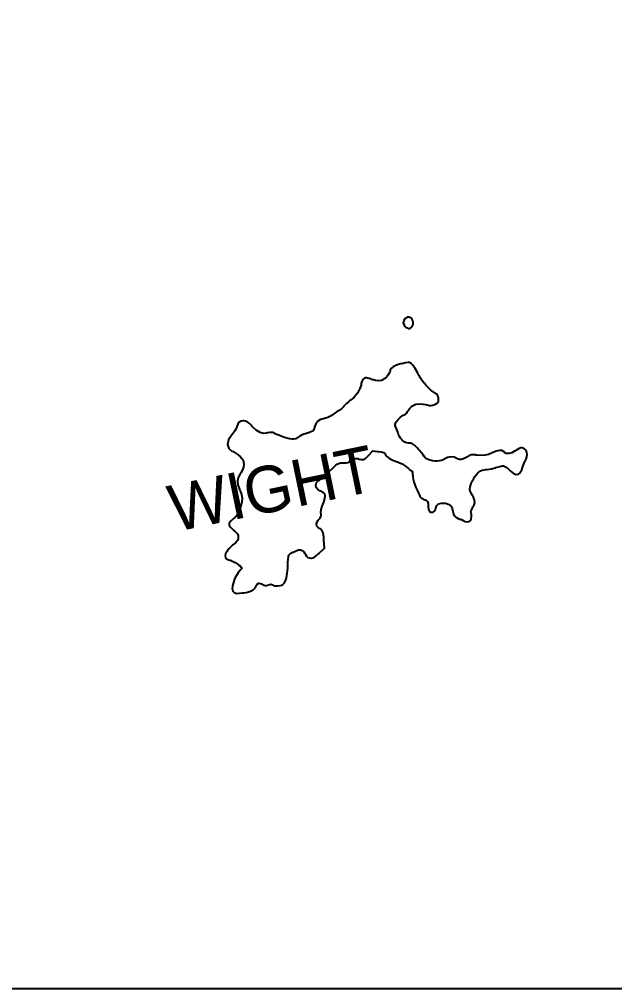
# Model space of a CAD drawing. Extents: x 0 to 24000, y 0 to 24000.
# Drawn here: x 14907 to 17609, y 0 to 4404 of the extents above; entities that cross this region are included whole.
import ezdxf

# ---------------------------------------------------------------- set-up
doc = ezdxf.new("R2010")
doc.units = 0
for name, color, linetype in [('01A-WaterbodyTidal', 7, 'Continuous'), ('01B-LandmassTidal', 7, 'Continuous'), ('xx-NamesAreaXXX', 7, 'Continuous')]:
    doc.layers.add(name, color=color, linetype=linetype)

msp = doc.modelspace()

# ---------------------------------------------------------------- linework, layer by layer
at = {"layer": '01A-WaterbodyTidal'}
msp.add_lwpolyline([(0, 0), (24000, 0), (24000, 24000), (0, 24000)], close=True, dxfattribs=at)
at = {"layer": '01B-LandmassTidal'}
for points in [[(16659.3, 3045.3), (16657, 3043.5), (16652, 3036.2), (16650.1, 3025.6), (16653.4, 3015), (16659.5, 3007.5), (16662, 3005.7), (16663.5, 3004.6), (16667.9, 3001.8), (16672.7, 3000), (16677.2, 3000.1), (16681.2, 3001.6), (16682.4, 3002.2), (16684.6, 3003.1), (16690.3, 3008.2), (16694.8, 3017), (16695.6, 3027.3), (16693.5, 3035.2), (16692.2, 3037.4), (16690.8, 3039.8), (16685.3, 3046.2), (16677.2, 3050.5), (16668.4, 3050.3), (16661.3, 3046.9)], [(16638.1, 2838.3), (16633.4, 2837.1), (16619.6, 2832.3), (16604.5, 2825), (16594.4, 2817.2), (16590.7, 2811.6), (16590.7, 2809.7), (16590.7, 2807.4), (16588.3, 2800.5), (16582, 2789.4), (16573.3, 2778.6), (16566.3, 2771.9), (16563.6, 2770.1), (16560.9, 2768.2), (16551.8, 2763.7), (16539.1, 2761.6), (16523.3, 2763.7), (16507.6, 2768.3), (16502.5, 2770.1), (16500.3, 2770.8), (16489.6, 2773.9), (16482.8, 2775.6), (16480.5, 2775.6), (16478.8, 2775.6), (16473.5, 2773.3), (16467.1, 2767.2), (16462, 2758.2), (16459.4, 2750.1), (16459, 2747.3), (16458.1, 2742.1), (16452.8, 2726.7), (16441.7, 2706), (16427.1, 2687.5), (16414.9, 2676.3), (16410.4, 2673.2), (16408, 2671.6), (16401.4, 2666.6), (16392.9, 2659.4), (16385.7, 2652.6), (16382, 2648.5), (16380.9, 2647), (16380.1, 2645.5), (16376.9, 2641.6), (16371.1, 2635.9), (16364.4, 2630.5), (16359.2, 2627.1), (16357.4, 2626.2), (16355.5, 2625.2), (16350, 2621.9), (16341.5, 2616.4), (16332.9, 2610.5), (16327.2, 2606.4), (16325.3, 2605), (16322.5, 2602.9), (16308, 2594.8), (16292.7, 2590.1), (16289.6, 2589.8), (16285.7, 2589.2), (16274.1, 2585.7), (16262.2, 2578), (16253.4, 2566.7), (16248.6, 2555.3), (16247.7, 2551.3), (16247.3, 2549.8), (16246, 2545.3), (16244.2, 2540.6), (16242, 2536.8), (16238.8, 2533.7), (16234.2, 2531.1), (16228, 2528.5), (16219.5, 2525.6), (16211.2, 2523.1), (16208.4, 2522.3), (16205.9, 2521.6), (16198.5, 2518.8), (16188.7, 2514.5), (16180.3, 2510), (16175.7, 2507), (16174.4, 2505.8), (16172.7, 2504.3), (16162.9, 2498.8), (16152.4, 2496.4), (16148.9, 2496.4), (16145.1, 2496.4), (16133.2, 2498.6), (16111.3, 2504.6), (16087.4, 2513.1), (16071, 2520), (16065.8, 2522.7), (16063.9, 2523.7), (16058.1, 2526.3), (16051.4, 2527.7), (16043.8, 2527.1), (16035.8, 2525.3), (16033.2, 2524.7), (16029, 2523.6), (16015.9, 2522.6), (15999.9, 2526.4), (15982.9, 2537.4), (15967.1, 2551.5), (15962.3, 2556.4), (15959.2, 2559.6), (15950, 2568.6), (15941.1, 2575.6), (15933.4, 2578.8), (15926.8, 2579.6), (15924.6, 2579.6), (15921.8, 2579.6), (15913.4, 2578.2), (15904.9, 2573.4), (15898.4, 2564.3), (15894, 2553.8), (15892.9, 2550.2), (15892.2, 2548.3), (15889.7, 2542.8), (15885, 2534.2), (15879.2, 2525.6), (15874.8, 2519.8), (15873.3, 2518), (15868.4, 2512.5), (15856.5, 2493.7), (15851.6, 2472.5), (15858.4, 2454.6), (15872, 2442.7), (15877.2, 2440), (15882, 2437.5), (15895.8, 2429.2), (15909.7, 2418.3), (15919, 2407), (15923.4, 2398.1), (15924.2, 2394.9), (15925.1, 2391.8), (15926.6, 2382), (15925.4, 2370.1), (15920.1, 2356.9), (15912.8, 2344.1), (15910.1, 2340), (15907.4, 2335.8), (15900.7, 2322.2), (15897.1, 2305.8), (15899.2, 2288.4), (15904.7, 2272.6), (15907, 2267.5), (15909.3, 2262.2), (15915.5, 2245.9), (15918.7, 2228.3), (15917, 2210.1), (15912.4, 2192.5), (15910.5, 2186.7), (15909.2, 2182.6), (15904.6, 2170.4), (15899, 2158.3), (15892.8, 2149), (15887.4, 2143), (15885.4, 2141.3), (15883.9, 2139.9), (15879.3, 2135.8), (15873.4, 2130.3), (15868.3, 2125.6), (15865.5, 2122.9), (15864.7, 2122.1), (15862.9, 2120.4), (15858.9, 2114.4), (15859.1, 2106.2), (15865.7, 2096.4), (15875.6, 2086.7), (15879.1, 2083.6), (15882, 2081.2), (15890.4, 2073.5), (15897, 2066), (15900, 2059.2), (15900.7, 2053.1), (15900.7, 2051.1), (15900.7, 2049), (15899.9, 2042.7), (15896.7, 2035.7), (15889.6, 2027.8), (15880.3, 2019.6), (15877.2, 2017), (15874.8, 2015.1), (15868, 2009.1), (15860.6, 2002), (15855.5, 1996.3), (15853.7, 1993.9), (15853.7, 1993.1), (15853.7, 1991.9), (15851.9, 1988.5), (15848.6, 1984.4), (15847.8, 1983.7), (15846.4, 1982.5), (15843.7, 1977.2), (15842.1, 1968.3), (15843.1, 1959.5), (15845.6, 1954.5), (15847, 1953.5), (15847.6, 1952.9), (15853.6, 1949.9), (15861.5, 1947.2), (15863.1, 1946.8), (15864.9, 1946.4), (15870, 1944.5), (15878.2, 1940.6), (15887, 1935.7), (15895.7, 1930.2), (15903.8, 1924.5), (15910.3, 1919.2), (15914.8, 1914.5), (15916.4, 1912), (15916.4, 1911.1), (15916.4, 1909.3), (15912.8, 1903.7), (15905.6, 1895.2), (15903.8, 1893.5), (15900, 1889.8), (15884.8, 1865.6), (15875.6, 1835.8), (15874.8, 1829.2), (15874.5, 1826.6), (15873.9, 1818.5), (15874.4, 1811.4), (15876.5, 1806.3), (15879.6, 1802.8), (15880.7, 1801.8), (15882, 1800.6), (15886.2, 1797.7), (15893.1, 1795.9), (15904.3, 1796.3), (15918.3, 1798), (15923.1, 1798.6), (15926.4, 1799.1), (15936.2, 1800.6), (15947, 1802.8), (15955.9, 1805.3), (15963.1, 1808.3), (15969, 1812), (15973.8, 1816.6), (15977.8, 1822.1), (15980.6, 1827.1), (15981.5, 1828.8), (15982.6, 1831.2), (15987.2, 1837.8), (15993.9, 1841.9), (16002.3, 1841.2), (16010.4, 1837.5), (16012.8, 1835.9), (16014.2, 1835), (16018.5, 1832.7), (16023.6, 1831.4), (16029.1, 1832), (16034.5, 1833.6), (16036.4, 1834.3), (16038.1, 1835), (16043.6, 1836.7), (16049.1, 1837.3), (16053.8, 1836.2), (16057.5, 1834.3), (16058.7, 1833.5), (16060.6, 1832.3), (16067.5, 1830.3), (16078.7, 1829.5), (16090.5, 1831.1), (16098.6, 1833.7), (16101, 1835.1), (16103.9, 1836.6), (16110.7, 1844.4), (16117.9, 1861.2), (16122.9, 1885.6), (16125.4, 1909.8), (16125.7, 1917.8), (16125.9, 1922.2), (16126.5, 1935.5), (16127.6, 1950.9), (16128.8, 1962.4), (16129.6, 1967.5), (16130, 1968.4), (16130.6, 1969.9), (16135.4, 1974), (16146.3, 1981.1), (16160, 1988.1), (16170.4, 1992.4), (16174, 1993.5), (16176, 1994), (16182.7, 1994), (16190.9, 1991), (16198.4, 1984.5), (16203.6, 1977.3), (16204.9, 1974.6), (16206.2, 1972.2), (16210.5, 1965.2), (16216, 1959.6), (16222.8, 1956.9), (16230, 1956.2), (16232.4, 1956.2), (16234.1, 1956.2), (16239.4, 1957.3), (16246.9, 1961), (16256.2, 1968.1), (16265.5, 1976.5), (16268.4, 1979.3), (16292.7, 2002.1), (16290, 2039), (16289.8, 2042.2), (16288.9, 2051.7), (16287.6, 2062.1), (16285.8, 2070.4), (16283.4, 2077), (16280.2, 2082.5), (16275.9, 2087.1), (16270.3, 2091.3), (16265.1, 2094.4), (16263.3, 2095.4), (16261.5, 2096.5), (16257.1, 2101.9), (16255.6, 2110.6), (16258.6, 2120.8), (16263.9, 2129.1), (16266.1, 2131.5), (16267.7, 2133.1), (16272.2, 2138.4), (16275.6, 2144.6), (16276.8, 2151.5), (16276.5, 2158.5), (16276.3, 2160.9), (16275.9, 2163.9), (16276.7, 2177.8), (16281.4, 2192.1), (16282.9, 2195.4), (16284.8, 2199.1), (16289.3, 2211), (16293.5, 2226.9), (16295, 2240.3), (16294.6, 2247), (16293.5, 2248.7), (16293.1, 2249.4), (16286.9, 2254.1), (16277.3, 2259.5), (16275.1, 2260.4), (16271.7, 2262.1), (16262.4, 2268.4), (16254.9, 2277.3), (16252.7, 2287.1), (16254.6, 2295.3), (16255.9, 2297.7), (16256.5, 2299.2), (16262, 2306), (16268.1, 2310.6), (16269.2, 2311), (16270.9, 2311.5), (16275.9, 2314.8), (16288, 2324.9), (16309, 2344.5), (16333.9, 2368.5), (16342.1, 2376.5), (16343.9, 2378.2), (16349.5, 2382.8), (16356.6, 2386.6), (16365.7, 2388.4), (16375.7, 2389), (16379, 2389), (16381.8, 2389.2), (16390.6, 2389.8), (16398.6, 2391.1), (16403.8, 2393.1), (16406.3, 2395.2), (16406.8, 2396.1), (16407.9, 2398.1), (16413.7, 2402.6), (16424.4, 2407.2), (16436.3, 2408.9), (16444.7, 2408.1), (16447.2, 2407.1), (16450.2, 2406), (16459.5, 2403.7), (16469.8, 2404.8), (16480.1, 2411), (16489.7, 2420), (16492.7, 2423.1), (16511.9, 2443.5), (16533.4, 2440.8), (16537.7, 2440.3), (16550.2, 2438.5), (16560.5, 2435.7), (16566.3, 2431.9), (16568.6, 2427.8), (16569.1, 2426.3), (16569.9, 2424), (16575.1, 2418.1), (16586.9, 2409.4), (16603.3, 2401), (16618.2, 2395.3), (16623.2, 2393.7), (16627, 2392.7), (16645.1, 2384.4), (16662.3, 2372.4), (16665.6, 2369.4), (16667.5, 2367.7), (16673.3, 2362.8), (16680.1, 2357.3), (16685.4, 2353.6), (16687.6, 2352.2), (16688.3, 2352.2), (16688.7, 2352.2), (16689.8, 2350.3), (16691.3, 2345), (16692.5, 2337.3), (16693.2, 2330.2), (16693.4, 2327.9), (16693.6, 2324.6), (16694.9, 2315), (16697.9, 2302.1), (16702.5, 2288.7), (16707.3, 2277.4), (16709.1, 2273.8), (16710.5, 2270.8), (16714.8, 2261.8), (16719.8, 2251), (16723.5, 2242.4), (16725.2, 2238.3), (16725.6, 2237.3), (16725.8, 2236.3), (16731.5, 2230.5), (16740.4, 2224.9), (16742.4, 2224), (16745.3, 2222.9), (16753.6, 2218.8), (16759.8, 2213.1), (16762.6, 2204.6), (16763.2, 2194.4), (16763.2, 2191), (16763.2, 2187.6), (16764.6, 2177.2), (16768.7, 2168.4), (16775.7, 2164.8), (16783.2, 2165.5), (16785.5, 2166.4), (16787.1, 2166.9), (16793.3, 2171.3), (16797, 2177.5), (16797.3, 2178.9), (16797.8, 2182.6), (16801.5, 2193.6), (16809.4, 2202.5), (16821.6, 2206.4), (16834.6, 2206.2), (16838.8, 2205.6), (16841.9, 2205.1), (16851, 2202.7), (16860.8, 2198.4), (16867.4, 2192.9), (16870.3, 2188.4), (16870.6, 2186.7), (16871.5, 2182.1), (16874.5, 2168.3), (16878.2, 2156.5), (16882.8, 2148.8), (16887.7, 2143.9), (16889.4, 2142.4), (16891, 2141.1), (16899.5, 2135.5), (16905.7, 2132.6), (16907.8, 2132.6), (16909.6, 2132.6), (16914.8, 2130.9), (16921.2, 2127.6), (16922.3, 2126.8), (16924.2, 2125.4), (16930.6, 2122.7), (16939.9, 2121.3), (16948.6, 2122.5), (16953.7, 2125), (16954.9, 2126.4), (16956.1, 2127.9), (16958.1, 2133.9), (16959.8, 2144.7), (16959.7, 2155.7), (16958.6, 2161.9), (16957.6, 2163.6), (16957.2, 2164.2), (16957.3, 2166.7), (16958.5, 2171.8), (16961, 2178.3), (16963.7, 2183.8), (16964.7, 2185.6), (16966.5, 2188.7), (16971.5, 2198.7), (16974.3, 2209.6), (16973.4, 2219.9), (16970.3, 2228.4), (16969, 2231), (16968.2, 2232.6), (16963, 2242.7), (16957.7, 2252.9), (16956.8, 2254.6), (16955.3, 2257.4), (16952.6, 2266.8), (16953, 2280.1), (16958.1, 2295.7), (16965.5, 2310.3), (16968.2, 2314.9), (16970, 2318), (16975.4, 2326.9), (16981.9, 2336.4), (16987.9, 2343.7), (16994.1, 2349.1), (17000.8, 2352.9), (17008.3, 2355.5), (17017.3, 2357.3), (17025.5, 2358.2), (17028.2, 2358.5), (17031.1, 2358.7), (17039.7, 2359.8), (17051.2, 2361.8), (17061.2, 2364.2), (17066.7, 2365.9), (17068.6, 2366.7), (17070.4, 2367.5), (17082.2, 2371.3), (17094.3, 2374.2), (17096.4, 2374.5), (17098.4, 2374.8), (17104.7, 2375.1), (17111.7, 2373), (17120, 2367.2), (17129.1, 2359.2), (17132.1, 2356.5), (17135.9, 2352.8), (17148.4, 2342.9), (17161.5, 2336.8), (17172.4, 2338), (17180, 2343.9), (17181.9, 2346.3), (17182.9, 2347.7), (17188.2, 2357.6), (17192, 2368.6), (17192.4, 2370.6), (17192.8, 2372.7), (17196.8, 2384.5), (17202.2, 2395.6), (17203.4, 2397.3), (17204.9, 2399.4), (17208.6, 2406.5), (17211.4, 2416.5), (17212, 2426.7), (17210.7, 2436.3), (17207.5, 2444.9), (17202.6, 2451.8), (17196.3, 2456.4), (17190.4, 2458), (17188.5, 2458), (17187.2, 2458), (17183.4, 2456.9), (17176.2, 2454), (17167.9, 2449.6), (17161.6, 2445.7), (17159.5, 2444.3), (17155.7, 2441.7), (17143.5, 2435.1), (17129.6, 2431.1), (17117.6, 2432.2), (17109.5, 2436.4), (17107.4, 2438.4), (17105.3, 2440.3), (17097.8, 2444.4), (17086.2, 2445.7), (17071.8, 2442.4), (17058.3, 2436.8), (17054, 2434.5), (17050, 2432.4), (17037.5, 2427.1), (17021.8, 2423.3), (17003.6, 2422.7), (16985.6, 2424), (16979.6, 2424.7), (16976.3, 2425.1), (16966.4, 2426.1), (16957.8, 2426), (16951.7, 2423.9), (16947.5, 2420.8), (16946.3, 2419.6), (16945.1, 2418.5), (16935.3, 2412.6), (16923.4, 2407.7), (16921.2, 2407.1), (16918.9, 2406.4), (16912.2, 2404.7), (16905.7, 2404.1), (16900.1, 2405.5), (16895.2, 2408), (16893.7, 2409), (16890.7, 2411), (16880.5, 2414.8), (16865.9, 2416.4), (16851.4, 2413.8), (16841.3, 2409.2), (16838.5, 2407.1), (16836.6, 2405.7), (16830.9, 2402.2), (16823.2, 2399.2), (16813.8, 2397.7), (16804.3, 2397.3), (16801.2, 2397.3), (16796.6, 2397.3), (16782.7, 2398.9), (16765.4, 2403.1), (16752.5, 2408.8), (16747.5, 2413.4), (16747.5, 2414.9), (16747.5, 2415.8), (16745.4, 2418.6), (16739.8, 2425.9), (16731.6, 2435.9), (16724.1, 2444.6), (16721.6, 2447.4), (16719.5, 2449.8), (16713.4, 2456.7), (16706.8, 2463.8), (16701.4, 2469.1), (16696.8, 2472.8), (16692.4, 2475.4), (16687.7, 2477), (16682.3, 2478), (16677.4, 2478.7), (16675.8, 2478.8), (16673.1, 2479.1), (16665.2, 2480.3), (16657.2, 2482.8), (16650.4, 2487.3), (16644.9, 2492.6), (16643.2, 2494.5), (16641.7, 2496), (16637.9, 2501.1), (16632.8, 2509.2), (16628.7, 2517.7), (16626.5, 2523.5), (16626, 2525.4), (16625.3, 2527.8), (16621.1, 2540.5), (16616.8, 2551.1), (16616.2, 2552.5), (16615.4, 2553.9), (16613.6, 2558.1), (16613, 2562.9), (16614.3, 2567.8), (16616.8, 2572.6), (16617.7, 2574.1), (16619.4, 2576.9), (16625.6, 2584.7), (16636, 2595.1), (16646.9, 2603.7), (16653.7, 2607.8), (16656.1, 2608.6), (16657.1, 2608.9), (16659.8, 2610.9), (16664.5, 2615.5), (16669.6, 2621.8), (16673.4, 2627.1), (16674.6, 2629), (16677.5, 2633.6), (16689.1, 2646), (16707, 2655.5), (16729.3, 2657.7), (16750.4, 2654.7), (16757.3, 2652.9), (16760, 2652.1), (16768.3, 2650.3), (16776.4, 2649.6), (16784.1, 2651.1), (16791.3, 2653.8), (16793.7, 2654.8), (16796.2, 2655.9), (16803.5, 2659.5), (16808.3, 2663.7), (16809.9, 2669.9), (16809.6, 2677.7), (16809.4, 2680.3), (16809.2, 2682.8), (16808.3, 2690.1), (16806.1, 2696.6), (16801.8, 2701.4), (16796.4, 2705.1), (16794.5, 2706.2), (16789.5, 2708.9), (16775.8, 2719.5), (16755.6, 2738.7), (16737.5, 2760), (16727.6, 2774.3), (16725.2, 2779.5), (16722.7, 2784.4), (16714.8, 2798.9), (16703.7, 2817.4), (16693.4, 2832.4), (16687.6, 2839.7), (16685.6, 2841.4), (16684.3, 2842.4), (16679.8, 2844.7), (16672.3, 2845.4), (16659.5, 2843.4), (16643.4, 2839.6)]]:
    msp.add_lwpolyline(points, close=True, dxfattribs=at)

# ---------------------------------------------------------------- texts
at = {"layer": 'xx-NamesAreaXXX'}
msp.add_text('WIGHT', height=211.64, rotation=11.6215, dxfattribs=at).set_placement((15610.7, 2074.1))

doc.saveas('drawing.dxf')
